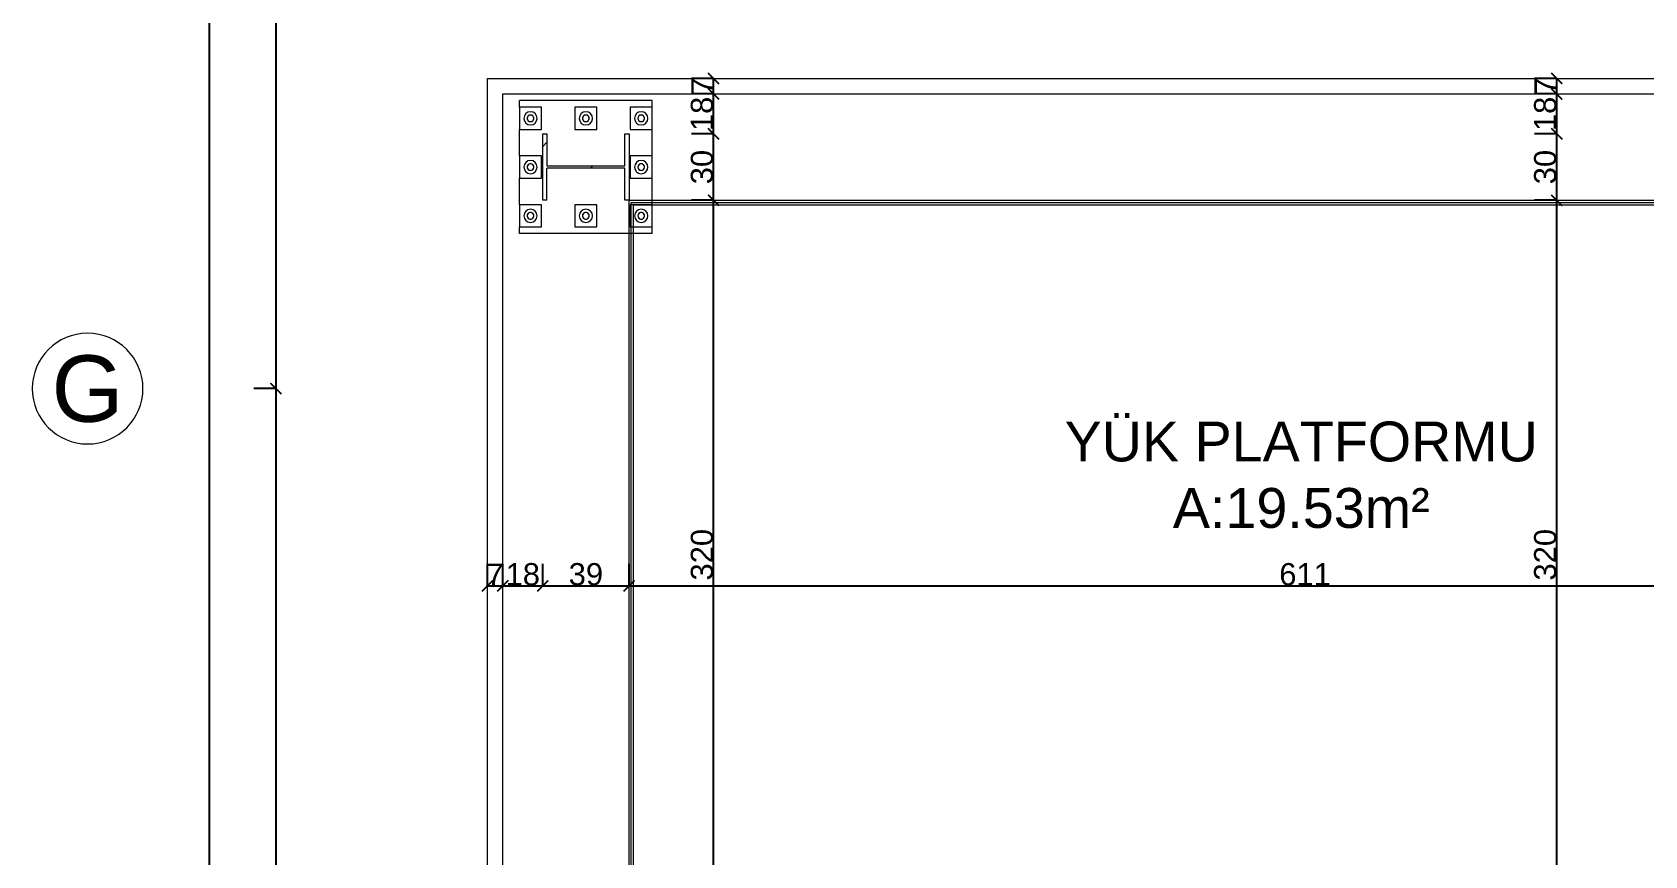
# Model space of a CAD drawing. Header units: centimetres. Extents: x 54005 to 61405, y 90310 to 94744.
# Drawn here: x 54005 to 54733, y 91289 to 91660 of the extents above; entities that cross this region are included whole.
import ezdxf
from ezdxf.enums import TextEntityAlignment as Align

# ---------------------------------------------------------------- set-up
doc = ezdxf.new("R2010")
doc.units = ezdxf.units.CM
doc.header["$LTSCALE"] = 25
doc.layers.get('0').update_dxf_attribs({"lineweight": 0})
doc.layers.get('Defpoints').update_dxf_attribs({"color": 115, "lineweight": 0})
doc.layers.add('ÖLCULENDIRME', color=115, linetype='Continuous', lineweight=5)
doc.styles.add('PEN-NO', font='arial.ttf')
doc.styles.get("Standard").update_dxf_attribs({"font": 'arial.ttf'})
doc.styles.add('YAZI', font='arial.ttf', dxfattribs={"height": 30})
doc.dimstyles.new('iç ölçü le', dxfattribs={"dimtxt": 10, "dimasz": 5, "dimexe": 10, "dimexo": 10, "dimgap": 0.09, "dimtad": 1, "dimdec": 0, "dimzin": 0, "dimdsep": 46, "dimtxsty": 'Standard', "dimblk": 'ARCHTICK', "dimcen": 0.09, "dimclrt": 7, "dimadec": 0, "dimazin": 0, "dimtfac": 1, "dimtdec": 0, "dimtofl": 0, "dimtmove": 0, "dimatfit": 3, "dimldrblk": 'DOT', "dimfxl": 20, "dimfxlon": 1, "dimtolj": 1, "dimtzin": 0, "dimarcsym": 0})

# ---------------------------------------------------------------- blocks, each defined once
blk = doc.blocks.new('AKS-NO')
blk.add_circle((0, 0), 62.5)
at = {"style": 'YAZI'}
blk.add_attdef('AKSNO', text='', height=50, dxfattribs=at).set_placement((0, 0), align=Align.MIDDLE_CENTER)
blk = doc.blocks.new('_ArchTick')
at = {"color": 0, "linetype": 'ByBlock', "const_width": 0.15}
blk.add_lwpolyline([(-0.5, -0.5), (0.5, 0.5)], dxfattribs=at)
blk = doc.blocks.new('*D24')
at = {"layer": 'Defpoints', "color": 0, "transparency": 16777216}
for p in [(54084.89, 94024.61), (54084.89, 94024.61), (54084.89, 90974.61)]:
    blk.add_point(p, dxfattribs=at)
at = {"layer": 'ÖLCULENDIRME', "color": 0, "lineweight": -2, "transparency": 16777216}
for p, q in [((54084.89, 94024.61), (54074.89, 94024.61)), ((54084.89, 90974.61), (54084.89, 94024.61)), ((54084.89, 90974.61), (54074.89, 90974.61))]:
    blk.add_line(p, q, dxfattribs=at)
at = {"layer": 'ÖLCULENDIRME', "color": 0, "lineweight": -2, "transparency": 16777216, "xscale": 5, "yscale": 5, "zscale": 5}
for p, rotation in [((54084.89, 94024.61), 90), ((54084.89, 90974.61), 270)]:
    blk.add_blockref('_ArchTick', p, dxfattribs=dict(at, rotation=rotation))
at = {"layer": 'ÖLCULENDIRME', "color": 7, "transparency": 16777216, "insert": (54079.69, 92499.61), "char_height": 10, "attachment_point": 5, "rotation": 90}
blk.add_mtext('\\A1;3050', dxfattribs=at)
blk = doc.blocks.new('_Dot')
at = {"color": 0, "linetype": 'ByBlock', "lineweight": -2}
blk.add_line((-0.5, 0), (-1, 0), dxfattribs=at)
at = {"color": 0, "linetype": 'ByBlock', "const_width": 0.5}
blk.add_lwpolyline([(-0.25, 0, 1), (0.25, 0, 1)], format="xyb", close=True, dxfattribs=at)
blk = doc.blocks.new('*D30')
at = {"layer": 'Defpoints', "color": 0, "transparency": 16777216}
for p in [(54114.89, 91999.61), (54114.89, 91499.61), (54114.89, 91499.61)]:
    blk.add_point(p, dxfattribs=at)
at = {"layer": 'ÖLCULENDIRME', "color": 0, "lineweight": -2, "transparency": 16777216}
for p, q in [((54114.89, 91999.61), (54104.89, 91999.61)), ((54114.89, 91999.61), (54114.89, 91499.61)), ((54114.89, 91499.61), (54104.89, 91499.61))]:
    blk.add_line(p, q, dxfattribs=at)
at = {"layer": 'ÖLCULENDIRME', "color": 0, "lineweight": -2, "transparency": 16777216, "xscale": 5, "yscale": 5, "zscale": 5}
for p, rotation in [((54114.89, 91999.61), 90), ((54114.89, 91499.61), 270)]:
    blk.add_blockref('_ArchTick', p, dxfattribs=dict(at, rotation=rotation))
at = {"layer": 'ÖLCULENDIRME', "color": 7, "transparency": 16777216, "insert": (54109.7, 91749.61), "char_height": 10, "attachment_point": 5, "rotation": 90}
blk.add_mtext('\\A1;500', dxfattribs=at)
blk = doc.blocks.new('*D31')
at = {"layer": 'Defpoints', "color": 0, "transparency": 16777216}
for p in [(54114.89, 91499.61), (54114.89, 90999.61), (54114.89, 90999.61)]:
    blk.add_point(p, dxfattribs=at)
at = {"layer": 'ÖLCULENDIRME', "color": 0, "lineweight": -2, "transparency": 16777216}
for p, q in [((54114.89, 91499.61), (54104.89, 91499.61)), ((54114.89, 91499.61), (54114.89, 90999.61)), ((54114.89, 90999.61), (54104.89, 90999.61))]:
    blk.add_line(p, q, dxfattribs=at)
at = {"layer": 'ÖLCULENDIRME', "color": 0, "lineweight": -2, "transparency": 16777216, "xscale": 5, "yscale": 5, "zscale": 5}
for p, rotation in [((54114.89, 91499.61), 90), ((54114.89, 90999.61), 270)]:
    blk.add_blockref('_ArchTick', p, dxfattribs=dict(at, rotation=rotation))
at = {"layer": 'ÖLCULENDIRME', "color": 7, "transparency": 16777216, "insert": (54109.7, 91249.61), "char_height": 10, "attachment_point": 5, "rotation": 90}
blk.add_mtext('\\A1;500', dxfattribs=at)
blk = doc.blocks.new('*D91')
at = {"layer": 'Defpoints', "color": 0, "transparency": 16777216}
for p in [(54217.39, 91410.56), (54210.39, 91408.3), (54217.39, 91408.3)]:
    blk.add_point(p, dxfattribs=at)
at = {"layer": 'ÖLCULENDIRME', "color": 0, "lineweight": -2, "transparency": 16777216}
for p, q in [((54210.39, 91410.56), (54210.39, 91420.56)), ((54217.39, 91410.56), (54217.39, 91420.56)), ((54210.39, 91410.56), (54217.39, 91410.56))]:
    blk.add_line(p, q, dxfattribs=at)
at = {"layer": 'ÖLCULENDIRME', "color": 0, "lineweight": -2, "transparency": 16777216, "xscale": 5, "yscale": 5, "zscale": 5, "rotation": 180}
blk.add_blockref('_ArchTick', (54210.39, 91410.56), dxfattribs=at)
at = {"layer": 'ÖLCULENDIRME', "color": 0, "lineweight": -2, "transparency": 16777216, "xscale": 5, "yscale": 5, "zscale": 5}
blk.add_blockref('_ArchTick', (54217.39, 91410.56), dxfattribs=at)
at = {"layer": 'ÖLCULENDIRME', "color": 7, "transparency": 16777216, "insert": (54213.89, 91415.65), "char_height": 10, "attachment_point": 5}
blk.add_mtext('\\A1;7', dxfattribs=at)
blk = doc.blocks.new('*D92')
at = {"layer": 'Defpoints', "color": 0, "transparency": 16777216}
for p in [(54235.39, 91410.56), (54235.39, 91410.56), (54217.39, 91408.3)]:
    blk.add_point(p, dxfattribs=at)
at = {"layer": 'ÖLCULENDIRME', "color": 0, "lineweight": -2, "transparency": 16777216}
for p, q in [((54217.39, 91410.56), (54217.39, 91420.56)), ((54235.39, 91410.56), (54235.39, 91420.56)), ((54217.39, 91410.56), (54235.39, 91410.56))]:
    blk.add_line(p, q, dxfattribs=at)
at = {"layer": 'ÖLCULENDIRME', "color": 0, "lineweight": -2, "transparency": 16777216, "xscale": 5, "yscale": 5, "zscale": 5, "rotation": 180}
blk.add_blockref('_ArchTick', (54217.39, 91410.56), dxfattribs=at)
at = {"layer": 'ÖLCULENDIRME', "color": 0, "lineweight": -2, "transparency": 16777216, "xscale": 5, "yscale": 5, "zscale": 5}
blk.add_blockref('_ArchTick', (54235.39, 91410.56), dxfattribs=at)
at = {"layer": 'ÖLCULENDIRME', "color": 7, "transparency": 16777216, "insert": (54226.39, 91415.75), "char_height": 10, "attachment_point": 5}
blk.add_mtext('\\A1;18', dxfattribs=at)
blk = doc.blocks.new('*D93')
at = {"layer": 'Defpoints', "color": 0, "transparency": 16777216}
for p in [(54235.39, 91410.56), (54274.39, 91410.56), (54274.39, 91410.56)]:
    blk.add_point(p, dxfattribs=at)
at = {"layer": 'ÖLCULENDIRME', "color": 0, "lineweight": -2, "transparency": 16777216}
for p, q in [((54235.39, 91410.56), (54235.39, 91420.56)), ((54274.39, 91410.56), (54274.39, 91420.56)), ((54235.39, 91410.56), (54274.39, 91410.56))]:
    blk.add_line(p, q, dxfattribs=at)
at = {"layer": 'ÖLCULENDIRME', "color": 0, "lineweight": -2, "transparency": 16777216, "xscale": 5, "yscale": 5, "zscale": 5, "rotation": 180}
blk.add_blockref('_ArchTick', (54235.39, 91410.56), dxfattribs=at)
at = {"layer": 'ÖLCULENDIRME', "color": 0, "lineweight": -2, "transparency": 16777216, "xscale": 5, "yscale": 5, "zscale": 5}
blk.add_blockref('_ArchTick', (54274.39, 91410.56), dxfattribs=at)
at = {"layer": 'ÖLCULENDIRME', "color": 7, "transparency": 16777216, "insert": (54254.89, 91415.75), "char_height": 10, "attachment_point": 5}
blk.add_mtext('\\A1;39', dxfattribs=at)
blk = doc.blocks.new('*D94')
at = {"layer": 'Defpoints', "color": 0, "transparency": 16777216}
for p in [(54274.39, 91410.56), (54884.89, 91410.56), (54884.89, 91410.56)]:
    blk.add_point(p, dxfattribs=at)
at = {"layer": 'ÖLCULENDIRME', "color": 0, "lineweight": -2, "transparency": 16777216}
for p, q in [((54274.39, 91410.56), (54274.39, 91420.56)), ((54884.89, 91410.56), (54884.89, 91420.56)), ((54274.39, 91410.56), (54884.89, 91410.56))]:
    blk.add_line(p, q, dxfattribs=at)
at = {"layer": 'ÖLCULENDIRME', "color": 0, "lineweight": -2, "transparency": 16777216, "xscale": 5, "yscale": 5, "zscale": 5, "rotation": 180}
blk.add_blockref('_ArchTick', (54274.39, 91410.56), dxfattribs=at)
at = {"layer": 'ÖLCULENDIRME', "color": 0, "lineweight": -2, "transparency": 16777216, "xscale": 5, "yscale": 5, "zscale": 5}
blk.add_blockref('_ArchTick', (54884.89, 91410.56), dxfattribs=at)
at = {"layer": 'ÖLCULENDIRME', "color": 7, "transparency": 16777216, "insert": (54579.64, 91415.75), "char_height": 10, "attachment_point": 5}
blk.add_mtext('\\A1;611', dxfattribs=at)
blk = doc.blocks.new('*D50')
at = {"layer": 'Defpoints', "color": 0, "transparency": 16777216}
for p in [(54312.54, 91584.61), (54312.54, 91584.61), (54312.54, 91264.61)]:
    blk.add_point(p, dxfattribs=at)
at = {"layer": 'ÖLCULENDIRME', "color": 0, "lineweight": -2, "transparency": 16777216}
for p, q in [((54312.54, 91584.61), (54302.54, 91584.61)), ((54312.54, 91264.61), (54312.54, 91584.61)), ((54312.54, 91264.61), (54302.54, 91264.61))]:
    blk.add_line(p, q, dxfattribs=at)
at = {"layer": 'ÖLCULENDIRME', "color": 0, "lineweight": -2, "transparency": 16777216, "xscale": 5, "yscale": 5, "zscale": 5}
for p, rotation in [((54312.54, 91584.61), 90), ((54312.54, 91264.61), 270)]:
    blk.add_blockref('_ArchTick', p, dxfattribs=dict(at, rotation=rotation))
at = {"layer": 'ÖLCULENDIRME', "color": 7, "transparency": 16777216, "insert": (54307.34, 91424.61), "char_height": 10, "attachment_point": 5, "rotation": 90}
blk.add_mtext('\\A1;320', dxfattribs=at)
blk = doc.blocks.new('*D51')
at = {"layer": 'Defpoints', "color": 0, "transparency": 16777216}
for p in [(54312.54, 91614.61), (54312.54, 91614.61), (54312.54, 91584.61)]:
    blk.add_point(p, dxfattribs=at)
at = {"layer": 'ÖLCULENDIRME', "color": 0, "lineweight": -2, "transparency": 16777216}
for p, q in [((54312.54, 91614.61), (54302.54, 91614.61)), ((54312.54, 91584.61), (54312.54, 91614.61)), ((54312.54, 91584.61), (54302.54, 91584.61))]:
    blk.add_line(p, q, dxfattribs=at)
at = {"layer": 'ÖLCULENDIRME', "color": 0, "lineweight": -2, "transparency": 16777216, "xscale": 5, "yscale": 5, "zscale": 5}
for p, rotation in [((54312.54, 91614.61), 90), ((54312.54, 91584.61), 270)]:
    blk.add_blockref('_ArchTick', p, dxfattribs=dict(at, rotation=rotation))
at = {"layer": 'ÖLCULENDIRME', "color": 7, "transparency": 16777216, "insert": (54307.34, 91599.61), "char_height": 10, "attachment_point": 5, "rotation": 90}
blk.add_mtext('\\A1;30', dxfattribs=at)
blk = doc.blocks.new('*D52')
at = {"layer": 'Defpoints', "color": 0, "transparency": 16777216}
for p in [(54312.54, 91632.61), (54312.54, 91632.61), (54312.54, 91614.61)]:
    blk.add_point(p, dxfattribs=at)
at = {"layer": 'ÖLCULENDIRME', "color": 0, "lineweight": -2, "transparency": 16777216}
for p, q in [((54312.54, 91632.61), (54302.54, 91632.61)), ((54312.54, 91614.61), (54312.54, 91632.61)), ((54312.54, 91614.61), (54302.54, 91614.61))]:
    blk.add_line(p, q, dxfattribs=at)
at = {"layer": 'ÖLCULENDIRME', "color": 0, "lineweight": -2, "transparency": 16777216, "xscale": 5, "yscale": 5, "zscale": 5}
for p, rotation in [((54312.54, 91632.61), 90), ((54312.54, 91614.61), 270)]:
    blk.add_blockref('_ArchTick', p, dxfattribs=dict(at, rotation=rotation))
at = {"layer": 'ÖLCULENDIRME', "color": 7, "transparency": 16777216, "insert": (54307.34, 91623.61), "char_height": 10, "attachment_point": 5, "rotation": 90}
blk.add_mtext('\\A1;18', dxfattribs=at)
blk = doc.blocks.new('*D53')
at = {"layer": 'Defpoints', "color": 0, "transparency": 16777216}
for p in [(54312.54, 91639.61), (54312.54, 91639.61), (54312.54, 91632.61)]:
    blk.add_point(p, dxfattribs=at)
at = {"layer": 'ÖLCULENDIRME', "color": 0, "lineweight": -2, "transparency": 16777216}
for p, q in [((54312.54, 91639.61), (54302.54, 91639.61)), ((54312.54, 91632.61), (54312.54, 91639.61)), ((54312.54, 91632.61), (54302.54, 91632.61))]:
    blk.add_line(p, q, dxfattribs=at)
at = {"layer": 'ÖLCULENDIRME', "color": 0, "lineweight": -2, "transparency": 16777216, "xscale": 5, "yscale": 5, "zscale": 5}
for p, rotation in [((54312.54, 91639.61), 90), ((54312.54, 91632.61), 270)]:
    blk.add_blockref('_ArchTick', p, dxfattribs=dict(at, rotation=rotation))
at = {"layer": 'ÖLCULENDIRME', "color": 7, "transparency": 16777216, "insert": (54307.45, 91636.11), "char_height": 10, "attachment_point": 5, "rotation": 90}
blk.add_mtext('\\A1;7', dxfattribs=at)
blk = doc.blocks.new('*D61')
at = {"layer": 'Defpoints', "color": 0, "transparency": 16777216}
for p in [(54693.3, 91584.61), (54693.3, 91584.61), (54693.3, 91264.61)]:
    blk.add_point(p, dxfattribs=at)
at = {"layer": 'ÖLCULENDIRME', "color": 0, "lineweight": -2, "transparency": 16777216}
for p, q in [((54693.3, 91584.61), (54683.3, 91584.61)), ((54693.3, 91264.61), (54693.3, 91584.61)), ((54693.3, 91264.61), (54683.3, 91264.61))]:
    blk.add_line(p, q, dxfattribs=at)
at = {"layer": 'ÖLCULENDIRME', "color": 0, "lineweight": -2, "transparency": 16777216, "xscale": 5, "yscale": 5, "zscale": 5}
for p, rotation in [((54693.3, 91584.61), 90), ((54693.3, 91264.61), 270)]:
    blk.add_blockref('_ArchTick', p, dxfattribs=dict(at, rotation=rotation))
at = {"layer": 'ÖLCULENDIRME', "color": 7, "transparency": 16777216, "insert": (54688.11, 91424.61), "char_height": 10, "attachment_point": 5, "rotation": 90}
blk.add_mtext('\\A1;320', dxfattribs=at)
blk = doc.blocks.new('*D62')
at = {"layer": 'Defpoints', "color": 0, "transparency": 16777216}
for p in [(54693.3, 91614.61), (54693.3, 91614.61), (54693.3, 91584.61)]:
    blk.add_point(p, dxfattribs=at)
at = {"layer": 'ÖLCULENDIRME', "color": 0, "lineweight": -2, "transparency": 16777216}
for p, q in [((54693.3, 91614.61), (54683.3, 91614.61)), ((54693.3, 91584.61), (54693.3, 91614.61)), ((54693.3, 91584.61), (54683.3, 91584.61))]:
    blk.add_line(p, q, dxfattribs=at)
at = {"layer": 'ÖLCULENDIRME', "color": 0, "lineweight": -2, "transparency": 16777216, "xscale": 5, "yscale": 5, "zscale": 5}
for p, rotation in [((54693.3, 91614.61), 90), ((54693.3, 91584.61), 270)]:
    blk.add_blockref('_ArchTick', p, dxfattribs=dict(at, rotation=rotation))
at = {"layer": 'ÖLCULENDIRME', "color": 7, "transparency": 16777216, "insert": (54688.11, 91599.61), "char_height": 10, "attachment_point": 5, "rotation": 90}
blk.add_mtext('\\A1;30', dxfattribs=at)
blk = doc.blocks.new('*D63')
at = {"layer": 'Defpoints', "color": 0, "transparency": 16777216}
for p in [(54693.3, 91632.61), (54693.3, 91632.61), (54693.3, 91614.61)]:
    blk.add_point(p, dxfattribs=at)
at = {"layer": 'ÖLCULENDIRME', "color": 0, "lineweight": -2, "transparency": 16777216}
for p, q in [((54693.3, 91632.61), (54683.3, 91632.61)), ((54693.3, 91614.61), (54693.3, 91632.61)), ((54693.3, 91614.61), (54683.3, 91614.61))]:
    blk.add_line(p, q, dxfattribs=at)
at = {"layer": 'ÖLCULENDIRME', "color": 0, "lineweight": -2, "transparency": 16777216, "xscale": 5, "yscale": 5, "zscale": 5}
for p, rotation in [((54693.3, 91632.61), 90), ((54693.3, 91614.61), 270)]:
    blk.add_blockref('_ArchTick', p, dxfattribs=dict(at, rotation=rotation))
at = {"layer": 'ÖLCULENDIRME', "color": 7, "transparency": 16777216, "insert": (54688.11, 91623.61), "char_height": 10, "attachment_point": 5, "rotation": 90}
blk.add_mtext('\\A1;18', dxfattribs=at)
blk = doc.blocks.new('*D64')
at = {"layer": 'Defpoints', "color": 0, "transparency": 16777216}
for p in [(54693.3, 91639.61), (54693.3, 91639.61), (54693.3, 91632.61)]:
    blk.add_point(p, dxfattribs=at)
at = {"layer": 'ÖLCULENDIRME', "color": 0, "lineweight": -2, "transparency": 16777216}
for p, q in [((54693.3, 91639.61), (54683.3, 91639.61)), ((54693.3, 91632.61), (54693.3, 91639.61)), ((54693.3, 91632.61), (54683.3, 91632.61))]:
    blk.add_line(p, q, dxfattribs=at)
at = {"layer": 'ÖLCULENDIRME', "color": 0, "lineweight": -2, "transparency": 16777216, "xscale": 5, "yscale": 5, "zscale": 5}
for p, rotation in [((54693.3, 91639.61), 90), ((54693.3, 91632.61), 270)]:
    blk.add_blockref('_ArchTick', p, dxfattribs=dict(at, rotation=rotation))
at = {"layer": 'ÖLCULENDIRME', "color": 7, "transparency": 16777216, "insert": (54688.21, 91636.11), "char_height": 10, "attachment_point": 5, "rotation": 90}
blk.add_mtext('\\A1;7', dxfattribs=at)

msp = doc.modelspace()

# ---------------------------------------------------------------- linework, layer by layer
at = {"layer": 'ÖLCULENDIRME'}
for p, q in [((54284.89, 91629.61), (54224.89, 91629.61)), ((54224.89, 91626.61), (54224.89, 91629.61)), ((54284.89, 91626.61), (54284.89, 91629.61)), ((54234.89, 91626.61), (54224.89, 91626.61)), ((54224.89, 91626.61), (54224.89, 91616.61)), ((54234.89, 91616.61), (54234.89, 91626.61)), ((54259.89, 91626.61), (54249.89, 91626.61)), ((54249.89, 91626.61), (54249.89, 91616.61)), ((54259.89, 91616.61), (54259.89, 91626.61)), ((54284.89, 91626.61), (54274.89, 91626.61)), ((54274.89, 91626.61), (54274.89, 91616.61)), ((54284.89, 91616.61), (54284.89, 91626.61)), ((54224.89, 91604.61), (54224.89, 91616.61)), ((54224.89, 91616.61), (54234.89, 91616.61)), ((54235.39, 91584.61), (54235.39, 91614.61)), ((54235.39, 91614.61), (54237.29, 91614.61)), ((54237.29, 91614.61), (54237.29, 91600.16)), ((54249.89, 91616.61), (54259.89, 91616.61)), ((54272.49, 91600.16), (54272.49, 91614.61)), ((54272.49, 91614.61), (54274.39, 91614.61)), ((54274.39, 91614.61), (54274.39, 91584.61)), ((54274.89, 91616.61), (54284.89, 91616.61)), ((54284.89, 91604.61), (54284.89, 91616.61)), ((54235.39, 91608.94), (54237.29, 91610.84)), ((54234.89, 91604.61), (54224.89, 91604.61)), ((54224.89, 91604.61), (54224.89, 91594.61)), ((54234.89, 91594.61), (54234.89, 91604.61)), ((54237.29, 91600.16), (54272.49, 91600.16)), ((54272.49, 91599.06), (54237.29, 91599.06)), ((54237.29, 91584.61), (54237.29, 91599.06)), ((54256.94, 91599.06), (54258.04, 91600.16)), ((54272.49, 91584.61), (54272.49, 91599.06)), ((54284.89, 91604.61), (54274.89, 91604.61)), ((54274.89, 91604.61), (54274.89, 91594.61)), ((54284.89, 91594.61), (54284.89, 91604.61)), ((54224.89, 91594.61), (54234.89, 91594.61)), ((54224.89, 91582.61), (54224.89, 91594.61)), ((54274.89, 91594.61), (54284.89, 91594.61)), ((54284.89, 91582.61), (54284.89, 91594.61)), ((54237.29, 91584.61), (54235.39, 91584.61)), ((54274.39, 91584.61), (54272.49, 91584.61)), ((54273.92, 91584.61), (54274.39, 91585.08)), ((54234.89, 91582.61), (54224.89, 91582.61)), ((54224.89, 91582.61), (54224.89, 91572.61)), ((54234.89, 91572.61), (54234.89, 91582.61)), ((54259.89, 91582.61), (54249.89, 91582.61)), ((54249.89, 91582.61), (54249.89, 91572.61)), ((54259.89, 91572.61), (54259.89, 91582.61)), ((54284.89, 91582.61), (54274.89, 91582.61)), ((54274.89, 91582.61), (54274.89, 91572.61)), ((54284.89, 91572.61), (54284.89, 91582.61)), ((54224.89, 91572.61), (54234.89, 91572.61)), ((54224.89, 91569.61), (54224.89, 91572.61)), ((54249.89, 91572.61), (54259.89, 91572.61)), ((54274.89, 91572.61), (54284.89, 91572.61)), ((54284.89, 91569.61), (54284.89, 91572.61)), ((54284.89, 91569.61), (54224.89, 91569.61))]:
    msp.add_line(p, q, dxfattribs=at)
for points in [[(55029.89, 90974.61), (54210.39, 90974.61), (54210.39, 91639.61), (54859.89, 91639.61), (54859.89, 94024.61), (55029.89, 94024.61)], [(55029.89, 90981.61), (54217.39, 90981.61), (54217.39, 91632.61), (54866.89, 91632.61), (54866.89, 94017.61), (55029.89, 94017.61)]]:
    msp.add_lwpolyline(points, dxfattribs=at)
for points in [[(54274.39, 91584.61), (54884.89, 91584.61), (54884.89, 91264.61), (54274.39, 91264.61)], [(54275.39, 91583.61), (54883.89, 91583.61), (54883.89, 91265.61), (54275.39, 91265.61)], [(54276.39, 91582.61), (54882.89, 91582.61), (54882.89, 91266.61), (54276.39, 91266.61)]]:
    msp.add_lwpolyline(points, close=True, dxfattribs=at)
for centre, radius, start, end in [((54229.89, 91621.61), 3, 90, 270), ((54229.89, 91621.61), 1.5, 90, 270), ((54229.89, 91621.61), 1.5, 152.97793, 207.02207), ((54229.89, 91621.61), 1.5, 124.94342, 145.05658), ((54229.89, 91621.61), 1.5, 62.97793, 117.02207), ((54229.89, 91621.61), 3, 270, 90), ((54229.89, 91621.61), 1.5, 270, 90), ((54229.89, 91621.61), 1.5, 34.94342, 55.05658), ((54229.89, 91621.61), 1.5, 332.97793, 27.02207), ((54254.89, 91621.61), 3, 90, 270), ((54254.89, 91621.61), 1.5, 90, 270), ((54254.89, 91621.61), 1.5, 152.97793, 207.02207), ((54254.89, 91621.61), 1.5, 124.94342, 145.05658), ((54254.89, 91621.61), 1.5, 62.97793, 117.02207), ((54254.89, 91621.61), 3, 270, 90), ((54254.89, 91621.61), 1.5, 270, 90), ((54254.89, 91621.61), 1.5, 34.94342, 55.05658), ((54254.89, 91621.61), 1.5, 332.97793, 27.02207), ((54279.89, 91621.61), 3, 90, 270), ((54279.89, 91621.61), 1.5, 90, 270), ((54279.89, 91621.61), 1.5, 152.97793, 207.02207), ((54279.89, 91621.61), 1.5, 124.94342, 145.05658), ((54279.89, 91621.61), 1.5, 62.97793, 117.02207), ((54279.89, 91621.61), 3, 270, 90), ((54279.89, 91621.61), 1.5, 270, 90), ((54279.89, 91621.61), 1.5, 34.94342, 55.05658), ((54279.89, 91621.61), 1.5, 332.97793, 27.02207), ((54229.89, 91621.61), 1.5, 214.94342, 235.05658), ((54229.89, 91621.61), 1.5, 242.97793, 297.02207), ((54229.89, 91621.61), 1.5, 304.94342, 325.05658), ((54254.89, 91621.61), 1.5, 214.94342, 235.05658), ((54254.89, 91621.61), 1.5, 242.97793, 297.02207), ((54254.89, 91621.61), 1.5, 304.94342, 325.05658), ((54279.89, 91621.61), 1.5, 214.94342, 235.05658), ((54279.89, 91621.61), 1.5, 242.97793, 297.02207), ((54279.89, 91621.61), 1.5, 304.94342, 325.05658), ((54229.89, 91599.61), 3, 90, 270), ((54229.89, 91599.61), 1.5, 90, 270), ((54229.89, 91599.61), 1.5, 152.97793, 207.02207), ((54229.89, 91599.61), 1.5, 124.94342, 145.05658), ((54229.89, 91599.61), 1.5, 62.97793, 117.02207), ((54229.89, 91599.61), 3, 270, 90), ((54229.89, 91599.61), 1.5, 270, 90), ((54229.89, 91599.61), 1.5, 34.94342, 55.05658), ((54229.89, 91599.61), 1.5, 332.97793, 27.02207), ((54279.89, 91599.61), 3, 90, 270), ((54279.89, 91599.61), 1.5, 90, 270), ((54279.89, 91599.61), 1.5, 152.97793, 207.02207), ((54279.89, 91599.61), 1.5, 124.94342, 145.05658), ((54279.89, 91599.61), 1.5, 62.97793, 117.02207), ((54279.89, 91599.61), 3, 270, 90), ((54279.89, 91599.61), 1.5, 270, 90), ((54279.89, 91599.61), 1.5, 34.94342, 55.05658), ((54279.89, 91599.61), 1.5, 332.97793, 27.02207), ((54229.89, 91599.61), 1.5, 214.94342, 235.05658), ((54229.89, 91599.61), 1.5, 242.97793, 297.02207), ((54229.89, 91599.61), 1.5, 304.94342, 325.05658), ((54279.89, 91599.61), 1.5, 214.94342, 235.05658), ((54279.89, 91599.61), 1.5, 242.97793, 297.02207), ((54279.89, 91599.61), 1.5, 304.94342, 325.05658), ((54229.89, 91577.61), 3, 90, 270), ((54229.89, 91577.61), 1.5, 90, 270), ((54229.89, 91577.61), 1.5, 152.97793, 207.02207), ((54229.89, 91577.61), 1.5, 124.94342, 145.05658), ((54229.89, 91577.61), 1.5, 62.97793, 117.02207), ((54229.89, 91577.61), 3, 270, 90), ((54229.89, 91577.61), 1.5, 270, 90), ((54229.89, 91577.61), 1.5, 34.94342, 55.05658), ((54229.89, 91577.61), 1.5, 332.97793, 27.02207), ((54254.89, 91577.61), 3, 90, 270), ((54254.89, 91577.61), 1.5, 90, 270), ((54254.89, 91577.61), 1.5, 152.97793, 207.02207), ((54254.89, 91577.61), 1.5, 124.94342, 145.05658), ((54254.89, 91577.61), 1.5, 62.97793, 117.02207), ((54254.89, 91577.61), 3, 270, 90), ((54254.89, 91577.61), 1.5, 270, 90), ((54254.89, 91577.61), 1.5, 34.94342, 55.05658), ((54254.89, 91577.61), 1.5, 332.97793, 27.02207), ((54279.89, 91577.61), 3, 90, 270), ((54279.89, 91577.61), 1.5, 90, 270), ((54279.89, 91577.61), 1.5, 152.97793, 207.02207), ((54279.89, 91577.61), 1.5, 124.94342, 145.05658), ((54279.89, 91577.61), 1.5, 62.97793, 117.02207), ((54279.89, 91577.61), 3, 270, 90), ((54279.89, 91577.61), 1.5, 270, 90), ((54279.89, 91577.61), 1.5, 34.94342, 55.05658), ((54279.89, 91577.61), 1.5, 332.97793, 27.02207), ((54229.89, 91577.61), 1.5, 214.94342, 235.05658), ((54229.89, 91577.61), 1.5, 242.97793, 297.02207), ((54229.89, 91577.61), 1.5, 304.94342, 325.05658), ((54254.89, 91577.61), 1.5, 214.94342, 235.05658), ((54254.89, 91577.61), 1.5, 242.97793, 297.02207), ((54254.89, 91577.61), 1.5, 304.94342, 325.05658), ((54279.89, 91577.61), 1.5, 214.94342, 235.05658), ((54279.89, 91577.61), 1.5, 242.97793, 297.02207), ((54279.89, 91577.61), 1.5, 304.94342, 325.05658)]:
    msp.add_arc(centre, radius, start, end, dxfattribs=at)

# ---------------------------------------------------------------- block references
ref = msp.add_blockref('AKS-NO', (54029.89, 91499.61), dxfattribs=dict(at, xscale=-0.4000000000232831, yscale=0.4000000000232831, zscale=0.4, rotation=180))
ref.add_attrib('AKSNO', 'G', dxfattribs={"layer": '0', "height": 30, "style": 'PEN-NO'}).set_placement((54029.89, 91499.61), align=Align.MIDDLE_CENTER)

# ---------------------------------------------------------------- texts
at = {"layer": 'ÖLCULENDIRME', "insert": (54577.92, 91460.61), "char_height": 10, "width": 269.3485, "attachment_point": 5}
msp.add_mtext('{\\H1.8x;YÜK PLATFORMU\\PA:19.53m²}', dxfattribs=at)

# ---------------------------------------------------------------- dimensions: what is measured, and where the dimension line sits
at = {"layer": 'ÖLCULENDIRME'}
dim = msp.add_linear_dim(base=(54084.89, 94024.61), p1=(54084.89, 90974.61), p2=(54084.89, 94024.61), angle=90, dimstyle='iç ölçü le', dxfattribs=at)
dim.commit()
dim.dimension.update_dxf_attribs({"geometry": '*D24', "text_midpoint": (54079.69, 92499.61)})
for base, p1, p2, override, picture, middle in [((54114.89, 91499.61), (54114.89, 91999.61), (54114.89, 91499.61), {"dimtmove": 1}, '*D30', (54109.7, 91749.61)), ((54312.54, 91632.61), (54312.54, 91614.61), (54312.54, 91632.61), {"dimtmove": 1, "dimfxl": 10}, '*D52', (54307.34, 91623.61)), ((54312.54, 91639.61), (54312.54, 91632.61), (54312.54, 91639.61), {"dimtmove": 1, "dimfxl": 10}, '*D53', (54307.45, 91636.11)), ((54693.3, 91632.61), (54693.3, 91614.61), (54693.3, 91632.61), {"dimtmove": 1, "dimfxl": 10}, '*D63', (54688.11, 91623.61)), ((54693.3, 91639.61), (54693.3, 91632.61), (54693.3, 91639.61), {"dimtmove": 1, "dimfxl": 10}, '*D64', (54688.21, 91636.11)), ((54312.54, 91614.61), (54312.54, 91584.61), (54312.54, 91614.61), {"dimtmove": 1, "dimfxl": 10}, '*D51', (54307.34, 91599.61)), ((54693.3, 91614.61), (54693.3, 91584.61), (54693.3, 91614.61), {"dimtmove": 1, "dimfxl": 10}, '*D62', (54688.11, 91599.61)), ((54312.54, 91584.61), (54312.54, 91264.61), (54312.54, 91584.61), {"dimtmove": 1, "dimfxl": 10}, '*D50', (54307.34, 91424.61)), ((54693.3, 91584.61), (54693.3, 91264.61), (54693.3, 91584.61), {"dimtmove": 1, "dimfxl": 10}, '*D61', (54688.11, 91424.61)), ((54114.89, 90999.61), (54114.89, 91499.61), (54114.89, 90999.61), {"dimtmove": 1}, '*D31', (54109.7, 91249.61))]:
    dim = msp.add_linear_dim(base=base, p1=p1, p2=p2, angle=90, dimstyle='iç ölçü le', override=override, dxfattribs=at)
    dim.commit()
    dim.dimension.update_dxf_attribs({"geometry": picture, "text_midpoint": middle})
for base, p1, p2, override, picture, middle in [((54217.39, 91410.56), (54210.39, 91408.3), (54217.39, 91408.3), {"dimfxl": 10}, '*D91', (54213.89, 91415.65)), ((54235.39, 91410.56), (54217.39, 91408.3), (54235.39, 91410.56), {"dimtmove": 1, "dimfxl": 10}, '*D92', (54226.39, 91415.75)), ((54274.39, 91410.56), (54235.39, 91410.56), (54274.39, 91410.56), {"dimtmove": 1, "dimfxl": 10}, '*D93', (54254.89, 91415.75)), ((54884.89399455, 91410.55549933), (54274.39399455, 91410.55549933), (54884.89399455, 91410.55549933), {"dimtmove": 1, "dimfxl": 10}, '*D94', (54579.64399455, 91415.7512292))]:
    dim = msp.add_linear_dim(base=base, p1=p1, p2=p2, dimstyle='iç ölçü le', override=override, dxfattribs=at)
    dim.commit()
    dim.dimension.update_dxf_attribs({"geometry": picture, "text_midpoint": middle})

doc.saveas('drawing.dxf')
